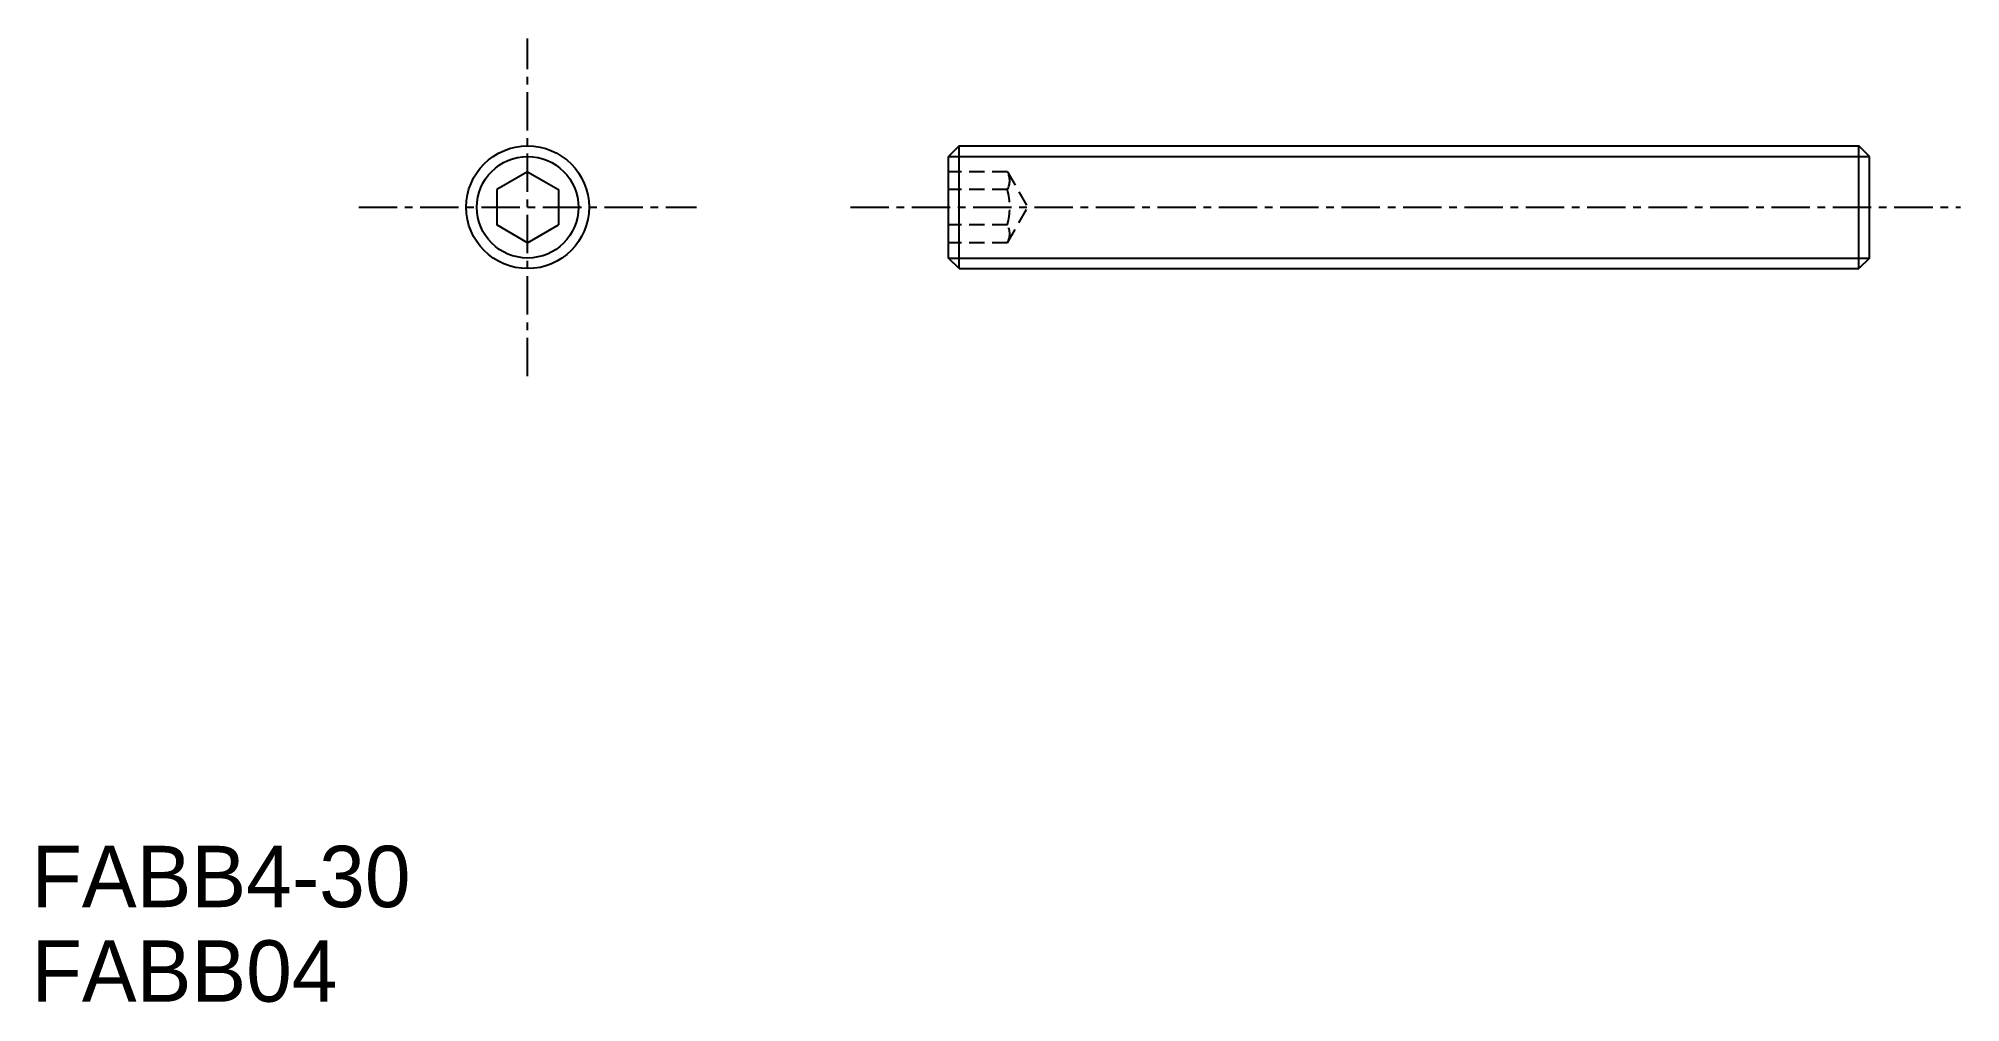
# Model space of a CAD drawing. Extents: x 112.4 to 175, y 60.1 to 91.6.
import ezdxf

# ---------------------------------------------------------------- set-up
doc = ezdxf.new("R2010")
doc.units = 0
doc.linetypes.add('CENTER', pattern=[2, 1.25, -0.25, 0.25, -0.25])
doc.linetypes.add('DASHED', pattern=[0.75, 0.5, -0.25])
doc.layers.get('0').update_dxf_attribs({"linetype": 'CONTINUOUS'})
doc.layers.add('CENTER', color=1, linetype='CENTER')

msp = doc.modelspace()

# ---------------------------------------------------------------- linework, layer by layer
at = {"color": 7, "linetype": 'CONTINUOUS'}
for p, q in [((142.402, 88.051), (142.056, 87.704)), ((142.056, 84.397), (142.056, 87.704)), ((142.402, 88.051), (171.709, 88.051)), ((142.402, 84.051), (142.402, 88.051)), ((171.709, 84.051), (171.709, 88.051)), ((172.056, 87.704), (171.709, 88.051)), ((172.056, 84.397), (172.056, 87.704)), ((128.353, 87.206), (127.353, 86.628)), ((128.353, 87.206), (129.353, 86.628)), ((127.353, 86.628), (127.353, 85.473)), ((129.353, 86.628), (129.353, 85.473)), ((128.353, 84.896), (127.353, 85.473)), ((128.353, 84.896), (129.353, 85.473)), ((142.402, 84.051), (142.056, 84.397)), ((142.402, 84.051), (171.709, 84.051)), ((172.056, 84.397), (171.709, 84.051))]:
    msp.add_line(p, q, dxfattribs=at)
at = {"color": 3, "linetype": 'CONTINUOUS'}
for p, q in [((142.056, 87.704), (172.056, 87.704)), ((142.056, 84.397), (172.056, 84.397))]:
    msp.add_line(p, q, dxfattribs=at)
at = {"color": 3, "linetype": 'DASHED'}
for p, q in [((143.978, 87.206), (142.056, 87.206)), ((143.978, 87.206), (144.645, 86.051)), ((143.978, 86.628), (142.056, 86.628)), ((143.978, 84.896), (144.645, 86.051)), ((143.978, 85.473), (142.056, 85.473)), ((143.978, 84.896), (142.056, 84.896))]:
    msp.add_line(p, q, dxfattribs=at)
at = {"color": 7, "linetype": 'CONTINUOUS'}
msp.add_circle((128.353, 86.051), 2, dxfattribs=at)
at = {"color": 3, "linetype": 'CONTINUOUS'}
msp.add_circle((128.353, 86.051), 1.654, dxfattribs=at)
at = {"color": 3, "linetype": 'DASHED'}
for centre, radius, start, end in [((143.478, 86.917), 0.577, 330, 30), ((141.862, 86.051), 2.193, 344.73852, 15.26148), ((143.478, 85.185), 0.577, 330, 30)]:
    msp.add_arc(centre, radius, start, end, dxfattribs=at)
at = {"layer": 'CENTER', "color": 1, "linetype": 'CENTER'}
for p, q in [((128.353, 80.551), (128.353, 91.551)), ((122.853, 86.051), (133.853, 86.051)), ((138.863, 86.051), (175.021, 86.051))]:
    msp.add_line(p, q, dxfattribs=at)

# ---------------------------------------------------------------- texts
at = {"color": 7, "linetype": 'CONTINUOUS'}
for s, p in [('FABB4-30', (112.201, 63.247)), ('FABB04', (112.201, 60.167))]:
    msp.add_text(s, height=2, dxfattribs=at).set_placement(p)

doc.saveas('drawing.dxf')
